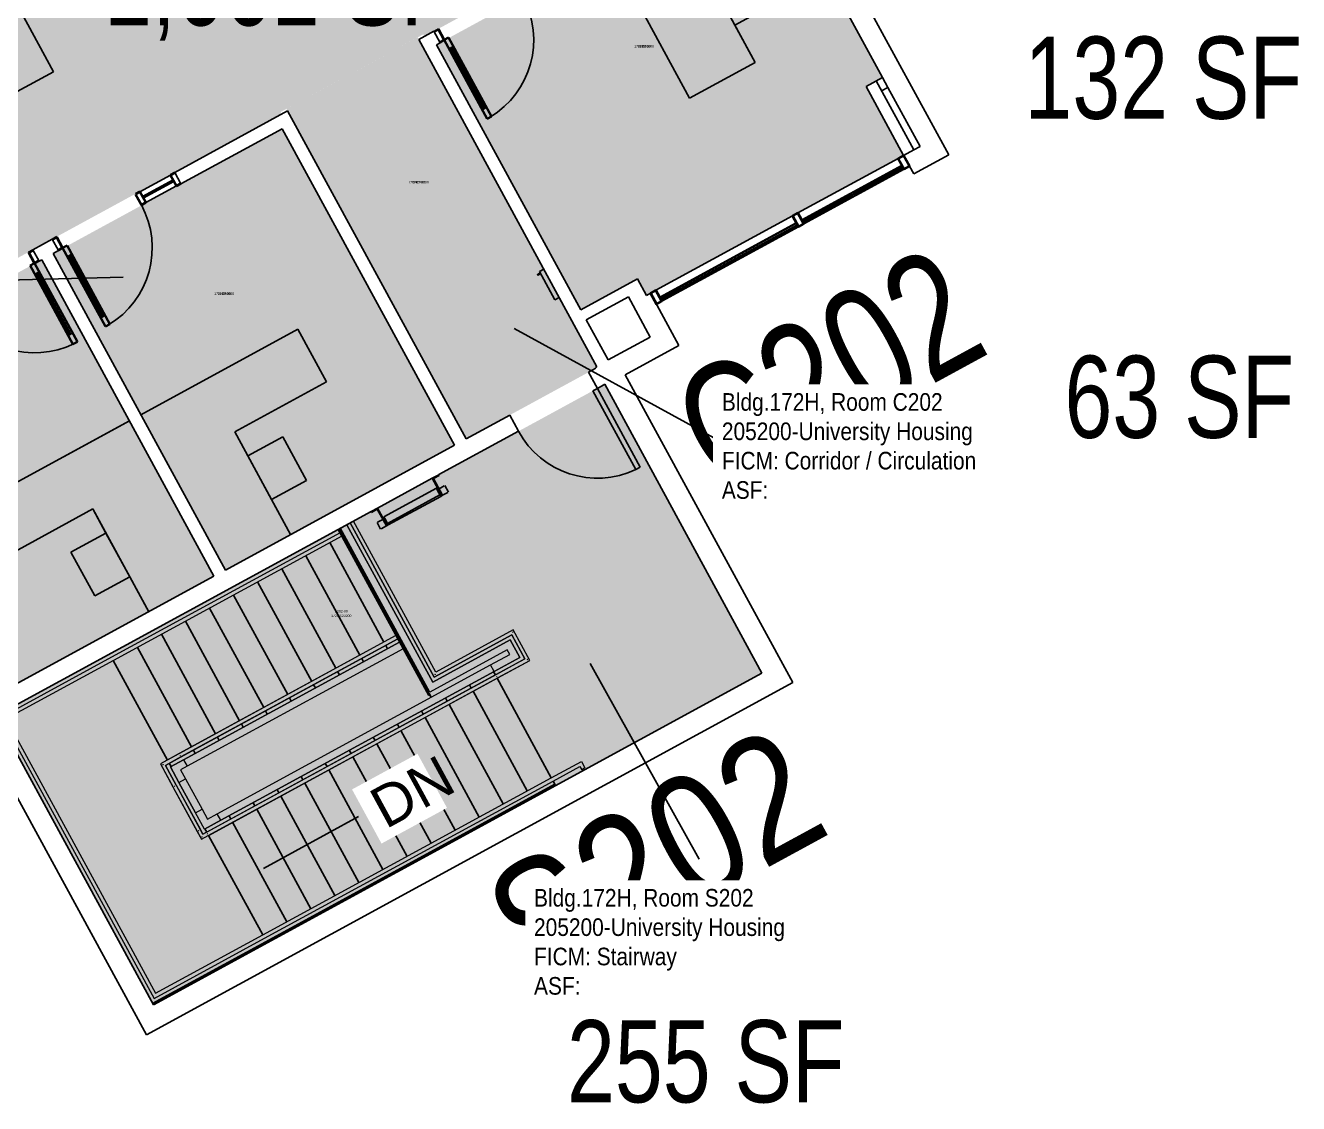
# Model space of a CAD drawing. Header units: inches. Extents: x 69230737 to 69232197, y 27661778 to 27663538.
# Drawn here: x 69231645 to 69232157, y 27661778 to 27662211 of the extents above; entities that cross this region are included whole.
import ezdxf
from ezdxf import colors
from ezdxf.entities.mleader import LeaderData, LeaderLine
from ezdxf.enums import TextEntityAlignment as Align
from ezdxf.math import Vec2, Vec3

# ---------------------------------------------------------------- set-up
doc = ezdxf.new("R2010")
doc.units = ezdxf.units.IN
doc.header["$LTSCALE"] = 100
doc.header["$MEASUREMENT"] = 0
for name, color, linetype in [('A-DOOR', 2, 'CONTINUOUS'), ('A-FLOR', 3, 'CONTINUOUS'), ('A-GLAZ', 1, 'CONTINUOUS'), ('A-IDEN-RNUM', 7, 'CONTINUOUS'), ('A-IDEN-SNUM', 4, 'CONTINUOUS'), ('A-IDEN-TEXT', 4, 'CONTINUOUS'), ('A-IDEN-VNUM', 4, 'CONTINUOUS'), ('A-WALL', 5, 'CONTINUOUS'), ('AREA-TEXT', 3, 'CONTINUOUS'), ('I-FURN', 2, 'CONTINUOUS'), ('M-EQPM', 2, 'CONTINUOUS'), ('Rooms-Category-Color', 7, 'CONTINUOUS'), ('Rooms-College-Color', 7, 'CONTINUOUS'), ('Rooms-Department-Color', 7, 'CONTINUOUS'), ('Rooms-Division-Color', 7, 'CONTINUOUS'), ('Rooms-Information', 7, 'CONTINUOUS')]:
    doc.layers.add(name, color=color, linetype=linetype)
doc.styles.add('Arial', font='arial.ttf')
doc.styles.add('CP_AREA', font='arial.ttf', dxfattribs={"height": 15})
doc.styles.add('CP_ROOMSNUMBER', font='arial.ttf', dxfattribs={"height": 1})
doc.styles.add('CP_ROOMVNUMBER', font='arial.ttf', dxfattribs={"width": 0.85, "height": 0.075})
doc.styles.get("Standard").update_dxf_attribs({"font": 'arial.ttf'})

# ---------------------------------------------------------------- blocks, each defined once
blk = doc.blocks.new('VDT - Door _ Sidelight - DOOR - VDT - Door _ Sidelight - DOOR-V1-Dependent - LEVEL 2B')
at = {"layer": 'A-DOOR', "lineweight": 35}
for p, q in [((4, 38.4375), (2, 38.4375)), ((2, 38.4375), (2, 2.4375)), ((4, 2.4375), (4, 38.4375)), ((-34, 0.25), (-48, 0.25)), ((-48, 0.25), (-48, -0.25)), ((-34, -0.25), (-34, 0.25)), ((2, 2.4375), (4, 2.4375)), ((-48, -0.25), (-34, -0.25))]:
    blk.add_line(p, q, dxfattribs=at)
at = {"layer": 'A-DOOR'}
for p, q in [((2, 34.4375), (4, 34.4375)), ((2.75, 34.4375), (2.75, 6.4375)), ((3.25, 34.4375), (3.25, 6.4375)), ((2, 6.4375), (4, 6.4375)), ((-48, 2.4375), (-34, 2.4375)), ((-34, -2.4375), (-48, -2.4375))]:
    blk.add_line(p, q, dxfattribs=at)
at = {"layer": 'A-DOOR', "lineweight": 40}
for p, q in [((-48, 2.4375), (-50, 2.4375)), ((-48, -2.4375), (-48, 2.4375)), ((-32, 2.4375), (-34, 2.4375)), ((-34, 2.4375), (-34, -2.4375)), ((-32, -2.4375), (-32, 2.4375)), ((6, 2.4375), (4, 2.4375)), ((4, 2.4375), (4, -2.4375)), ((-50, -2.4375), (-48, -2.4375)), ((-34, -2.4375), (-32, -2.4375)), ((4, -2.4375), (6, -2.4375))]:
    blk.add_line(p, q, dxfattribs=at)
at = {"layer": 'A-DOOR', "lineweight": 25}
blk.add_arc((4, 2.4375), 36, 92.188913, 180, dxfattribs=at)
blk = doc.blocks.new('VDT - Door _ Sidelight - DOOR - VDT - Door _ Sidelight - DOOR-2551900-Dependent - LEVEL 2B')
at = {"layer": 'A-DOOR', "lineweight": 40}
for p, q in [((-50, 2.4375), (-48, 2.4375)), ((-48, 2.4375), (-48, -2.4375)), ((-34, -2.4375), (-34, 2.4375)), ((-34, 2.4375), (-32, 2.4375)), ((-32, 2.4375), (-32, -2.4375)), ((4, -2.4375), (4, 2.4375)), ((4, 2.4375), (6, 2.4375)), ((-48, -2.4375), (-50, -2.4375)), ((-32, -2.4375), (-34, -2.4375)), ((6, -2.4375), (4, -2.4375))]:
    blk.add_line(p, q, dxfattribs=at)
at = {"layer": 'A-DOOR'}
for p, q in [((-34, 2.4375), (-48, 2.4375)), ((-48, -2.4375), (-34, -2.4375)), ((2, -6.4375), (4, -6.4375)), ((2.75, -34.4375), (2.75, -6.4375)), ((3.25, -34.4375), (3.25, -6.4375)), ((2, -34.4375), (4, -34.4375))]:
    blk.add_line(p, q, dxfattribs=at)
at = {"layer": 'A-DOOR', "lineweight": 35}
for p, q in [((-48, 0.25), (-34, 0.25)), ((-48, -0.25), (-48, 0.25)), ((-34, 0.25), (-34, -0.25)), ((-34, -0.25), (-48, -0.25)), ((2, -2.4375), (4, -2.4375)), ((2, -38.4375), (2, -2.4375)), ((4, -2.4375), (4, -38.4375)), ((4, -38.4375), (2, -38.4375))]:
    blk.add_line(p, q, dxfattribs=at)
at = {"layer": 'A-DOOR', "lineweight": 25}
blk.add_arc((4, -2.4375), 36, 180, 267.811087, dxfattribs=at)
blk = doc.blocks.new('Single-Flush_VDTA - 3_-0_ x 7_-0_  - 20 MIN_-3984693-Dependent - LEVEL 2B')
at = {"layer": 'A-DOOR'}
for p, q in [((16, -3.69), (16, -39.7)), ((18, -3.69), (16, -3.69)), ((18, -3.69), (18, -39.7)), ((18, -39.7), (16, -39.7))]:
    blk.add_line(p, q, dxfattribs=at)
at = {"layer": 'A-DOOR', "lineweight": 25}
blk.add_arc((18, -3.69), 36.07, 180, 266.8211, dxfattribs=at)
blk = doc.blocks.new('System Panel - Glazed-2698749-Dependent - LEVEL 2B')
at = {"layer": 'A-GLAZ', "lineweight": 35}
for p, q in [((22.9375, 1.75), (-22.9375, 1.75)), ((-22.9375, 1.75), (-22.9375, 0.75)), ((-22.9375, 0.75), (22.9375, 0.75)), ((22.9375, 0.75), (22.9375, 1.75))]:
    blk.add_line(p, q, dxfattribs=at)
blk = doc.blocks.new('Rectangular Mullion - Rectangular Mullion 1-2558995-Dependent - LEVEL 2B')
at = {"layer": 'A-GLAZ'}
for p, q in [((1502.24, 1936.68), (1502.24, 1982.56)), ((1507.24, 1936.68), (1507.24, 1982.56))]:
    blk.add_line(p, q, dxfattribs=at)
blk = doc.blocks.new('Rectangular Mullion - Rectangular Mullion 1-2698750-Dependent - LEVEL 2B')
at = {"layer": 'A-GLAZ', "lineweight": 40}
for p, q in [((-2.5, 2.5), (0, 2.5)), ((-2.5, -2.5), (-2.5, 2.5)), ((0, 2.5), (0, -2.5)), ((0, -2.5), (-2.5, -2.5))]:
    blk.add_line(p, q, dxfattribs=at)
blk = doc.blocks.new('System Panel - Glazed-2974482-Dependent - LEVEL 2B')
at = {"layer": 'A-GLAZ', "lineweight": 35}
for p, q in [((31.21, 1.75), (-31.21, 1.75)), ((-31.21, 1.75), (-31.21, 0.75)), ((-31.21, 0.75), (31.21, 0.75)), ((31.21, 0.75), (31.21, 1.75))]:
    blk.add_line(p, q, dxfattribs=at)
blk = doc.blocks.new('Rectangular Mullion - Rectangular Mullion 1-2974480-Dependent - LEVEL 2B')
at = {"layer": 'A-GLAZ'}
for p, q in [((1502.24, 1871.76), (1502.24, 1934.18)), ((1507.24, 1871.76), (1507.24, 1934.18))]:
    blk.add_line(p, q, dxfattribs=at)
blk = doc.blocks.new('Rectangular Mullion - Rectangular Mullion 1-2698747-Dependent - LEVEL 2B')
at = {"layer": 'A-GLAZ', "lineweight": 40}
for p, q in [((-1.25, 2.5), (1.25, 2.5)), ((-1.25, -2.5), (-1.25, 2.5)), ((1.25, 2.5), (1.25, -2.5)), ((1.25, -2.5), (-1.25, -2.5))]:
    blk.add_line(p, q, dxfattribs=at)
blk = doc.blocks.new('Rectangular Mullion - Rectangular Mullion 1-2698754-Dependent - LEVEL 2B')
at = {"layer": 'A-GLAZ', "lineweight": 40}
for p, q in [((0, 2.5), (-2.5, 2.5)), ((-2.5, 2.5), (-2.5, -2.5)), ((0, -2.5), (0, 2.5)), ((-2.5, -2.5), (0, -2.5))]:
    blk.add_line(p, q, dxfattribs=at)
blk = doc.blocks.new('Furniture-Workstation L - Free Standing-1445963-Dependent - LEVEL 2B')
at = {"layer": 'I-FURN'}
for p, q in [((18, 1), (18, 43)), ((42, 43), (18, 43)), ((18, 43), (18, 1)), ((42, -28.8125), (42, 43)), ((42, -28.8125), (42, 43)), ((7, 17), (-13, 17)), ((-13, 17), (-13, 1)), ((7, 17), (-13, 17)), ((-13, 17), (-13, 1)), ((7, 17), (-13, 17)), ((-13, 17), (-13, 1)), ((7, 1), (7, 17)), ((7, 1), (7, 17)), ((7, 1), (7, 17)), ((18, 1), (-29, 1)), ((-13, 1), (-29, 1)), ((-13, 1), (7, 1)), ((-13, 1), (7, 1)), ((18, 1), (7, 1)), ((42, -28.8125), (42, 1))]:
    blk.add_line(p, q, dxfattribs=at)
blk = doc.blocks.new('Furniture-Workstation L - Free Standing-1445751-Dependent - LEVEL 2B')
at = {"layer": 'I-FURN'}
for p, q in [((-30, -1), (-30, 29)), ((-30, 29), (37.48, 29)), ((-30, -1), (-30, 29)), ((-30, 29), (37.48, 29)), ((37.48, 29), (-30, 29)), ((-30, 29), (-30, -1)), ((18, -1), (-30, -1)), ((-30, -1), (-13, -1)), ((-13, -17), (-13, -1)), ((-13, -1), (7, -1)), ((-13, -17), (-13, -1)), ((-13, -1), (7, -1)), ((-13, -1), (-13, -17)), ((7, -1), (7, -17)), ((7, -1), (7, -17)), ((7, -17), (7, -1)), ((7, -1), (18, -1)), ((18, -1), (18, -43)), ((18, -1), (18, -43)), ((7, -17), (-13, -17)), ((7, -17), (-13, -17)), ((-13, -17), (7, -17))]:
    blk.add_line(p, q, dxfattribs=at)
blk = doc.blocks.new('Furniture-Workstation L - Free Standing-V3-Dependent - LEVEL 2B')
at = {"layer": 'I-FURN'}
for p, q in [((42, 28.8125), (42, -43)), ((42, 28.8125), (42, -1)), ((42, -43), (42, 28.8125)), ((18, -1), (-29, -1)), ((-29, -1), (-13, -1)), ((-13, -17), (-13, -1)), ((-13, -1), (7, -1)), ((-13, -17), (-13, -1)), ((-13, -1), (7, -1)), ((-13, -1), (-13, -17)), ((7, -1), (7, -17)), ((7, -1), (7, -17)), ((7, -17), (7, -1)), ((7, -1), (18, -1)), ((18, -1), (18, -43)), ((18, -1), (18, -43)), ((7, -17), (-13, -17)), ((7, -17), (-13, -17)), ((-13, -17), (7, -17)), ((18, -43), (42, -43))]:
    blk.add_line(p, q, dxfattribs=at)
blk = doc.blocks.new('Railing - Railing-3292083-Dependent - LEVEL 2B')
at = {"layer": 'A-FLOR', "lineweight": 5}
for p, q in [((1654.03, 1755), (1657.03, 1755)), ((1654.03, 1741.25), (1654.03, 1755)), ((1657.03, 1755), (1657.03, 1753.5)), ((1655.53, 1753.5), (1657.03, 1753.5)), ((1655.53, 1741.25), (1655.53, 1753.5)), ((1654.03, 1609.25), (1654.03, 1741.25)), ((1655.53, 1609.25), (1655.53, 1741.25)), ((1527.05, 1713.76), (1527.05, 1609.25)), ((1528.55, 1713.76), (1528.55, 1609.25)), ((1527.05, 1609.25), (1527.05, 1558.75)), ((1528.55, 1609.25), (1528.55, 1560.25)), ((1654.03, 1560.25), (1654.03, 1609.25)), ((1655.53, 1558.75), (1655.53, 1609.25)), ((1528.55, 1560.25), (1654.03, 1560.25)), ((1527.05, 1558.75), (1655.53, 1558.75))]:
    blk.add_line(p, q, dxfattribs=at)
blk = doc.blocks.new('roof ladder3 - 1H - 14_ 3_-3984694-Dependent - LEVEL 2B')
at = {"layer": 'I-FURN'}
for p, q in [((-15.5, 11.6875), (-15.5, 8.6875)), ((-15.25, 11.6875), (-12.875, 11.6875)), ((-12.5, 11.6875), (-12.875, 11.6875)), ((-12.875, 11.6875), (-12.875, 4.0625)), ((-12.5, 3.6875), (-12.5, 11.6875)), ((-12, 11.6875), (-12.5, 11.6875)), ((-12.5, 11.6875), (-12.5, 8.6875)), ((-12, 8.6875), (-12, 11.6875)), ((-12, 11.6875), (12, 11.6875)), ((-12, 11), (12, 11)), ((12.5, 11.6875), (12, 11.6875)), ((12, 11.6875), (12, 8.6875)), ((12.875, 11.6875), (12.5, 11.6875)), ((12.5, 11.6875), (12.5, 3.6875)), ((12.5, 8.6875), (12.5, 11.6875)), ((12.875, 4.0625), (12.875, 11.6875)), ((12.875, 11.6875), (15.25, 11.6875)), ((15.5, 8.6875), (15.5, 11.6875)), ((-12.875, 8.6875), (-15.25, 8.6875)), ((-12.5, 8.6875), (-12, 8.6875)), ((-12, 8), (-12, 8.6875)), ((12, 8), (-12, 8)), ((12, 8.6875), (12, 8)), ((12, 8.6875), (12.5, 8.6875)), ((15.25, 8.6875), (12.875, 8.6875)), ((-12.875, 4.0625), (-15.5, 4.0625)), ((-15.5, 4.0625), (-15.5, 3.6875)), ((-15.5, 3.6875), (-12.5, 3.6875)), ((12.5, 3.6875), (15.5, 3.6875)), ((15.5, 4.0625), (12.875, 4.0625)), ((15.5, 3.6875), (15.5, 4.0625))]:
    blk.add_line(p, q, dxfattribs=at)
blk = doc.blocks.new('Top Rail Type - Top Rail_Internal_-4545444-Dependent - LEVEL 2B')
at = {"layer": 'A-FLOR', "lineweight": 5}
for p, q in [((1597.53, 1717.76), (1597.53, 1753.25)), ((1597.53, 1753.25), (1605.53, 1753.25)), ((1600.53, 1750.25), (1600.53, 1714.76)), ((1602.53, 1750.25), (1600.53, 1750.25)), ((1602.53, 1741.5), (1602.53, 1750.25)), ((1605.53, 1753.25), (1605.53, 1741.5)), ((1602.53, 1616.5), (1602.53, 1741.5)), ((1605.53, 1741.5), (1602.53, 1741.5)), ((1605.53, 1741.5), (1605.53, 1616.5)), ((1525.55, 1717.76), (1597.53, 1717.76)), ((1600.53, 1714.76), (1525.55, 1714.76)), ((1577.05, 1614.97), (1577.05, 1713.76)), ((1580.05, 1713.76), (1580.05, 1614.97)), ((1602.53, 1612), (1602.53, 1616.5)), ((1605.53, 1616.5), (1602.53, 1616.5)), ((1605.53, 1616.5), (1605.53, 1609)), ((1577.05, 1614.97), (1580.05, 1614.97)), ((1577.05, 1609), (1577.05, 1614.97)), ((1580.05, 1614.97), (1580.05, 1612)), ((1580.05, 1612), (1584.14, 1612)), ((1584.14, 1609), (1584.14, 1612)), ((1584.14, 1612), (1598.03, 1612)), ((1598.03, 1609), (1598.03, 1612)), ((1598.03, 1612), (1602.53, 1612)), ((1584.14, 1609), (1577.05, 1609)), ((1598.03, 1609), (1584.14, 1609)), ((1605.53, 1609), (1598.03, 1609))]:
    blk.add_line(p, q, dxfattribs=at)
blk = doc.blocks.new('Top Rail Type - Top Rail_Internal_-V7-Dependent - LEVEL 2B')
at = {"layer": 'A-FLOR', "lineweight": 5}
for p, q in [((1597.53, 1753.25), (1597.53, 1717.76)), ((1605.53, 1753.25), (1597.53, 1753.25)), ((1600.53, 1750.25), (1600.53, 1714.76)), ((1602.53, 1750.25), (1600.53, 1750.25)), ((1602.53, 1741.5), (1602.53, 1750.25)), ((1605.53, 1741.5), (1605.53, 1753.25)), ((1602.53, 1616.5), (1602.53, 1741.5)), ((1605.53, 1616.5), (1605.53, 1741.5)), ((1597.53, 1717.76), (1525.55, 1717.76)), ((1600.53, 1714.76), (1525.55, 1714.76)), ((1577.05, 1713.76), (1577.05, 1614.97)), ((1580.05, 1713.76), (1580.05, 1614.97)), ((1602.53, 1612), (1602.53, 1616.5)), ((1605.53, 1609), (1605.53, 1616.5)), ((1577.05, 1614.97), (1577.05, 1609)), ((1580.05, 1614.97), (1580.05, 1612)), ((1580.05, 1612), (1584.14, 1612)), ((1584.14, 1612), (1598.03, 1612)), ((1577.05, 1609), (1584.14, 1609)), ((1584.14, 1609), (1598.03, 1609))]:
    blk.add_line(p, q, dxfattribs=at)
blk = doc.blocks.new('Handrail Type - Handrail_Internal_-4545466-Dependent - LEVEL 2B')
at = {"layer": 'A-FLOR', "lineweight": 5}
for p, q in [((1608.53, 1756.25), (1594.53, 1756.25)), ((1594.53, 1756.25), (1594.53, 1720.76)), ((1596.03, 1754.75), (1607.03, 1754.75)), ((1596.03, 1719.26), (1596.03, 1754.75)), ((1607.03, 1754.75), (1607.03, 1741.71)), ((1608.53, 1741.71), (1608.53, 1756.25)), ((1607.03, 1741.71), (1607.03, 1609.31)), ((1608.53, 1609.31), (1608.53, 1741.71)), ((1594.53, 1720.76), (1525.55, 1720.76)), ((1525.55, 1719.26), (1596.03, 1719.26)), ((1574.05, 1713.76), (1574.05, 1614.39)), ((1575.55, 1614.39), (1575.55, 1713.76)), ((1574.05, 1614.39), (1574.05, 1606)), ((1575.55, 1607.5), (1575.55, 1614.39)), ((1574.05, 1606), (1584.63, 1606)), ((1584.63, 1607.5), (1575.55, 1607.5)), ((1605.02, 1607.5), (1584.78, 1607.5)), ((1584.78, 1606), (1605.02, 1606)), ((1607.03, 1607.5), (1605.02, 1607.5)), ((1605.02, 1606), (1608.53, 1606)), ((1607.03, 1609.12), (1607.03, 1607.5)), ((1608.53, 1606), (1608.53, 1609.12))]:
    blk.add_line(p, q, dxfattribs=at)
for points in [[(1595.19, 1755.59), (1595.21, 1755.58), (1595.24, 1755.55), (1595.28, 1755.5), (1595.33, 1755.45), (1595.36, 1755.42), (1595.38, 1755.41)], [(1607.88, 1755.59), (1607.86, 1755.58), (1607.83, 1755.55), (1607.78, 1755.5), (1607.74, 1755.45), (1607.71, 1755.42), (1607.69, 1755.41)], [(1595.19, 1720.1), (1595.21, 1720.09), (1595.24, 1720.06), (1595.28, 1720.01), (1595.33, 1719.96), (1595.36, 1719.93), (1595.38, 1719.92)], [(1574.71, 1606.66), (1574.72, 1606.67), (1574.75, 1606.7), (1574.8, 1606.75), (1574.85, 1606.8), (1574.88, 1606.83), (1574.89, 1606.84)], [(1607.88, 1606.66), (1607.86, 1606.67), (1607.83, 1606.7), (1607.78, 1606.75), (1607.74, 1606.8), (1607.71, 1606.83), (1607.69, 1606.84)]]:
    blk.add_open_spline(points, degree=3, knots=[0.46086968, 0.46086968, 0.46086968, 0.46086968, 0.47916667, 0.5, 0.52083333, 0.53913032, 0.53913032, 0.53913032, 0.53913032], dxfattribs=at)
for points in [[(1607.86, 1741.5), (1607.84, 1741.5), (1607.78, 1741.5), (1607.73, 1741.5), (1607.7, 1741.5)], [(1574.72, 1614.6), (1574.75, 1614.6), (1574.8, 1614.6), (1574.85, 1614.6), (1574.88, 1614.6)], [(1584.61, 1606.67), (1584.61, 1606.69), (1584.61, 1606.75), (1584.61, 1606.81), (1584.61, 1606.83)], [(1604.85, 1606.67), (1604.85, 1606.69), (1604.85, 1606.75), (1604.85, 1606.81), (1604.85, 1606.83)], [(1607.86, 1609.1), (1607.84, 1609.1), (1607.78, 1609.1), (1607.73, 1609.1), (1607.7, 1609.1)]]:
    blk.add_open_spline(points, degree=3, dxfattribs=at)
blk = doc.blocks.new('Handrail Type - Handrail_Internal_-V8-Dependent - LEVEL 2B')
at = {"layer": 'A-FLOR', "lineweight": 5}
for p, q in [((1594.53, 1756.25), (1594.53, 1720.76)), ((1608.53, 1756.25), (1594.53, 1756.25)), ((1596.03, 1754.75), (1596.03, 1719.26)), ((1607.03, 1754.75), (1596.03, 1754.75)), ((1607.03, 1741.5), (1607.03, 1754.75)), ((1608.53, 1741.5), (1608.53, 1756.25)), ((1607.03, 1609.1), (1607.03, 1741.5)), ((1608.53, 1609.1), (1608.53, 1741.5)), ((1594.53, 1720.76), (1525.55, 1720.76)), ((1596.03, 1719.26), (1525.55, 1719.26)), ((1574.05, 1713.76), (1574.05, 1614.6)), ((1575.55, 1713.76), (1575.55, 1614.6)), ((1574.05, 1614.6), (1574.05, 1606)), ((1575.55, 1614.6), (1575.55, 1607.5)), ((1574.05, 1606), (1584.61, 1606)), ((1575.55, 1607.5), (1584.61, 1607.5)), ((1584.61, 1607.5), (1604.85, 1607.5)), ((1584.61, 1606), (1604.85, 1606)), ((1604.85, 1607.5), (1607.03, 1607.5)), ((1604.85, 1606), (1608.53, 1606)), ((1607.03, 1607.5), (1607.03, 1609.1)), ((1608.53, 1606), (1608.53, 1609.1))]:
    blk.add_line(p, q, dxfattribs=at)
blk = doc.blocks.new('FEC 2409R3_5 lb Fire Extinguishers 2_5 Trim - 1 1_2_-4074988-Dependent - LEVEL 2B')
at = {"layer": 'M-EQPM'}
for p, q in [((1473.19, 1836.26), (1473.19, 1834.26)), ((1486.19, 1834.26), (1486.19, 1836.26)), ((1473.19, 1834.26), (1475.19, 1834.26)), ((1486.19, 1834.26), (1473.19, 1834.26)), ((1473.86, 1834.26), (1473.86, 1833.76)), ((1473.86, 1834.26), (1473.86, 1833.76)), ((1474.23, 1833.76), (1474.23, 1834.26)), ((1474.23, 1833.76), (1474.23, 1834.26))]:
    blk.add_line(p, q, dxfattribs=at)
at = {"layer": 'M-EQPM', "flags": 128}
for points in [[(1473.86, 1833.76), (1473.86, 1833.74), (1473.86, 1833.72), (1473.86, 1833.69), (1473.86, 1833.67), (1473.86, 1833.65), (1473.86, 1833.63), (1473.86, 1833.61), (1473.86, 1833.58), (1473.86, 1833.56), (1473.86, 1833.54), (1473.86, 1833.52), (1473.86, 1833.5), (1473.86, 1833.48), (1473.86, 1833.46), (1473.86, 1833.44), (1473.86, 1833.42), (1473.86, 1833.41), (1473.86, 1833.39), (1473.86, 1833.37), (1473.86, 1833.36), (1473.86, 1833.34), (1473.86, 1833.33), (1473.86, 1833.31), (1473.86, 1833.3), (1473.86, 1833.29), (1473.86, 1833.28), (1473.86, 1833.26), (1473.86, 1833.25), (1473.86, 1833.24), (1473.86, 1833.24), (1473.86, 1833.23), (1473.86, 1833.22), (1473.86, 1833.22), (1473.86, 1833.21), (1473.86, 1833.21), (1473.86, 1833.2), (1473.86, 1833.2), (1473.86, 1833.2), (1473.86, 1833.2)], [(1473.86, 1833.28), (1473.86, 1833.3), (1473.86, 1833.31), (1473.86, 1833.32), (1473.86, 1833.34)], [(1474.2, 1833.09), (1474.2, 1833.09), (1474.19, 1833.08), (1474.19, 1833.07), (1474.18, 1833.07), (1474.18, 1833.06), (1474.17, 1833.06), (1474.16, 1833.05), (1474.16, 1833.05), (1474.15, 1833.04), (1474.15, 1833.04), (1474.14, 1833.04), (1474.13, 1833.03), (1474.13, 1833.03), (1474.12, 1833.03), (1474.11, 1833.02), (1474.11, 1833.02), (1474.1, 1833.02), (1474.09, 1833.02), (1474.08, 1833.01), (1474.08, 1833.01), (1474.07, 1833.01), (1474.06, 1833.01), (1474.05, 1833.01), (1474.05, 1833.01), (1474.04, 1833.01), (1474.03, 1833.01), (1474.02, 1833.01), (1474.02, 1833.01), (1474.01, 1833.01), (1474, 1833.02), (1473.99, 1833.02), (1473.99, 1833.02), (1473.98, 1833.02), (1473.97, 1833.02), (1473.97, 1833.03), (1473.96, 1833.03), (1473.95, 1833.03), (1473.95, 1833.04), (1473.94, 1833.04), (1473.93, 1833.05), (1473.93, 1833.05), (1473.92, 1833.06), (1473.92, 1833.06), (1473.91, 1833.07), (1473.91, 1833.07), (1473.9, 1833.08), (1473.9, 1833.08), (1473.89, 1833.09), (1473.89, 1833.09), (1473.88, 1833.1), (1473.88, 1833.11), (1473.88, 1833.11), (1473.87, 1833.12), (1473.87, 1833.13), (1473.87, 1833.13), (1473.87, 1833.14), (1473.86, 1833.15), (1473.86, 1833.16), (1473.86, 1833.16), (1473.86, 1833.17), (1473.86, 1833.18), (1473.86, 1833.19)], [(1474.23, 1833.2), (1474.23, 1833.2), (1474.23, 1833.2), (1474.23, 1833.2), (1474.23, 1833.2), (1474.23, 1833.21), (1474.23, 1833.21), (1474.23, 1833.22), (1474.23, 1833.23), (1474.23, 1833.23), (1474.23, 1833.24), (1474.23, 1833.25), (1474.23, 1833.26), (1474.23, 1833.27), (1474.23, 1833.28), (1474.23, 1833.3), (1474.23, 1833.31), (1474.23, 1833.32), (1474.23, 1833.34), (1474.23, 1833.35), (1474.23, 1833.37), (1474.23, 1833.38), (1474.23, 1833.4), (1474.23, 1833.42), (1474.23, 1833.44), (1474.23, 1833.46), (1474.23, 1833.48), (1474.23, 1833.5), (1474.23, 1833.52), (1474.23, 1833.54), (1474.23, 1833.56), (1474.23, 1833.58), (1474.23, 1833.6), (1474.23, 1833.62), (1474.23, 1833.64), (1474.23, 1833.67), (1474.23, 1833.69), (1474.23, 1833.71), (1474.23, 1833.73), (1474.23, 1833.75), (1474.23, 1833.76)], [(1474.23, 1833.34), (1474.23, 1833.33), (1474.23, 1833.31), (1474.23, 1833.3), (1474.23, 1833.29)]]:
    blk.add_lwpolyline(points, dxfattribs=at)
blk = doc.blocks.new('Furniture-Workstation L - 3D - Furniture-Workstation L - 3D-V9-Dependent - LEVEL 2B')
at = {"layer": 'I-FURN'}
for p, q in [((48.24, 16.61), (-23.76, 16.61)), ((-23.76, 16.61), (-23.76, -13.39)), ((48.24, -55.39), (48.24, 16.61)), ((-23.76, -13.39), (24.24, -13.39)), ((24.24, -13.39), (24.24, -55.39)), ((24.24, -55.39), (48.24, -55.39))]:
    blk.add_line(p, q, dxfattribs=at)

msp = doc.modelspace()

# ---------------------------------------------------------------- hatches: boundary and pattern name
at = {"layer": 'Rooms-Category-Color', "true_color": 0xfa9ba3}
for points in [[(69231312.83, 27662522.36), (69231558.11, 27662071.97), (69231651.48, 27662122.81), (69231748.13, 27662175.45), (69231747.68, 27662176.29), (69231752.97, 27662179.17), (69231799.7, 27662204.62), (69231804.99, 27662207.5), (69231805.45, 27662206.66), (69231944.14, 27662282.19), (69231991.78, 27662308.14), (69231924.3, 27662432.04), (69231872.93, 27662404.06), (69231867.31, 27662414.38), (69231764.42, 27662603.31), (69231758.8, 27662613.63), (69231810.17, 27662641.61), (69231746.5, 27662758.53), (69231698.86, 27662732.59), (69231695.12, 27662730.56), (69231695.07, 27662730.53), (69231560.17, 27662657.06), (69231554.88, 27662654.18), (69231508.14, 27662628.73), (69231502.85, 27662625.85)], [(69231810.26, 27662203.31), (69231868.23, 27662096.86), (69231890.96, 27662109.24), (69231894.57, 27662102.6), (69231997.92, 27662158.87), (69231982.82, 27662186.59), (69231989.41, 27662190.18), (69231946.02, 27662269.84), (69231942.92, 27662275.55)], [(69231817.55, 27662042.5), (69231748.34, 27662169.59), (69231656.29, 27662119.46), (69231725.5, 27661992.37)], [(69231651.68, 27662116.95), (69231560.62, 27662067.36), (69231629.83, 27661940.27), (69231720.89, 27661989.86)]]:
    msp.add_hatch(color=241, dxfattribs=at).paths.add_polyline_path(points)
at = {"layer": 'Rooms-Category-Color', "true_color": 0xadadad}
for points in [[(69231874.86, 27662073.71), (69231868.2, 27662085.95), (69231864.73, 27662092.32), (69231802.69, 27662206.24), (69231749.99, 27662177.54), (69231822.16, 27662045.01), (69231874.26, 27662073.38)], [(69231633.36, 27661933.79), (69231696.54, 27661817.77), (69231858.13, 27661905.78), (69231941.02, 27661950.92), (69231877.84, 27662066.94), (69231823.38, 27662037.28), (69231726.72, 27661984.64)]]:
    msp.add_hatch(color=253, dxfattribs=at).paths.add_polyline_path(points)
at = {"layer": 'Rooms-College-Color', "true_color": 0x80bc67}
for points in [[(69231312.83, 27662522.36), (69231558.11, 27662071.97), (69231651.48, 27662122.81), (69231748.13, 27662175.45), (69231747.68, 27662176.29), (69231752.97, 27662179.17), (69231799.7, 27662204.62), (69231804.99, 27662207.5), (69231805.45, 27662206.66), (69231944.14, 27662282.19), (69231991.78, 27662308.14), (69231924.3, 27662432.04), (69231872.93, 27662404.06), (69231867.31, 27662414.38), (69231764.42, 27662603.31), (69231758.8, 27662613.63), (69231810.17, 27662641.61), (69231746.5, 27662758.53), (69231698.86, 27662732.59), (69231695.12, 27662730.56), (69231695.07, 27662730.53), (69231560.17, 27662657.06), (69231554.88, 27662654.18), (69231508.14, 27662628.73), (69231502.85, 27662625.85)], [(69231810.26, 27662203.31), (69231868.23, 27662096.86), (69231890.96, 27662109.24), (69231894.57, 27662102.6), (69231997.92, 27662158.87), (69231982.82, 27662186.59), (69231989.41, 27662190.18), (69231946.02, 27662269.84), (69231942.92, 27662275.55)], [(69231817.55, 27662042.5), (69231748.34, 27662169.59), (69231656.29, 27662119.46), (69231725.5, 27661992.37)], [(69231651.68, 27662116.95), (69231560.62, 27662067.36), (69231629.83, 27661940.27), (69231720.89, 27661989.86)]]:
    msp.add_hatch(color=83, dxfattribs=at).paths.add_polyline_path(points)
at = {"layer": 'Rooms-College-Color', "true_color": 0xadadad}
for points in [[(69231874.86, 27662073.71), (69231868.2, 27662085.95), (69231864.73, 27662092.32), (69231802.69, 27662206.24), (69231749.99, 27662177.54), (69231822.16, 27662045.01), (69231874.26, 27662073.38)], [(69231633.36, 27661933.79), (69231696.54, 27661817.77), (69231858.13, 27661905.78), (69231941.02, 27661950.92), (69231877.84, 27662066.94), (69231823.38, 27662037.28), (69231726.72, 27661984.64)]]:
    msp.add_hatch(color=253, dxfattribs=at).paths.add_polyline_path(points)
at = {"layer": 'Rooms-Department-Color', "true_color": 0x003fff}
for points in [[(69231312.83, 27662522.36), (69231558.11, 27662071.97), (69231651.48, 27662122.81), (69231748.13, 27662175.45), (69231747.68, 27662176.29), (69231752.97, 27662179.17), (69231799.7, 27662204.62), (69231804.99, 27662207.5), (69231805.45, 27662206.66), (69231944.14, 27662282.19), (69231991.78, 27662308.14), (69231924.3, 27662432.04), (69231872.93, 27662404.06), (69231867.31, 27662414.38), (69231764.42, 27662603.31), (69231758.8, 27662613.63), (69231810.17, 27662641.61), (69231746.5, 27662758.53), (69231698.86, 27662732.59), (69231695.12, 27662730.56), (69231695.07, 27662730.53), (69231560.17, 27662657.06), (69231554.88, 27662654.18), (69231508.14, 27662628.73), (69231502.85, 27662625.85)], [(69231810.26, 27662203.31), (69231868.23, 27662096.86), (69231890.96, 27662109.24), (69231894.57, 27662102.6), (69231997.92, 27662158.87), (69231982.82, 27662186.59), (69231989.41, 27662190.18), (69231946.02, 27662269.84), (69231942.92, 27662275.55)], [(69231817.55, 27662042.5), (69231748.34, 27662169.59), (69231656.29, 27662119.46), (69231725.5, 27661992.37)], [(69231651.68, 27662116.95), (69231560.62, 27662067.36), (69231629.83, 27661940.27), (69231720.89, 27661989.86)]]:
    msp.add_hatch(color=160, dxfattribs=at).paths.add_polyline_path(points)
at = {"layer": 'Rooms-Department-Color', "true_color": 0xacacac}
for points in [[(69231874.86, 27662073.71), (69231868.2, 27662085.95), (69231864.73, 27662092.32), (69231802.69, 27662206.24), (69231749.99, 27662177.54), (69231822.16, 27662045.01), (69231874.26, 27662073.38)], [(69231633.36, 27661933.79), (69231696.54, 27661817.77), (69231858.13, 27661905.78), (69231941.02, 27661950.92), (69231877.84, 27662066.94), (69231823.38, 27662037.28), (69231726.72, 27661984.64)]]:
    msp.add_hatch(color=253, dxfattribs=at).paths.add_polyline_path(points)
at = {"layer": 'Rooms-Division-Color', "true_color": 0x003fff}
for points in [[(69231312.83, 27662522.36), (69231558.11, 27662071.97), (69231651.48, 27662122.81), (69231748.13, 27662175.45), (69231747.68, 27662176.29), (69231752.97, 27662179.17), (69231799.7, 27662204.62), (69231804.99, 27662207.5), (69231805.45, 27662206.66), (69231944.14, 27662282.19), (69231991.78, 27662308.14), (69231924.3, 27662432.04), (69231872.93, 27662404.06), (69231867.31, 27662414.38), (69231764.42, 27662603.31), (69231758.8, 27662613.63), (69231810.17, 27662641.61), (69231746.5, 27662758.53), (69231698.86, 27662732.59), (69231695.12, 27662730.56), (69231695.07, 27662730.53), (69231560.17, 27662657.06), (69231554.88, 27662654.18), (69231508.14, 27662628.73), (69231502.85, 27662625.85)], [(69231810.26, 27662203.31), (69231868.23, 27662096.86), (69231890.96, 27662109.24), (69231894.57, 27662102.6), (69231997.92, 27662158.87), (69231982.82, 27662186.59), (69231989.41, 27662190.18), (69231946.02, 27662269.84), (69231942.92, 27662275.55)], [(69231817.55, 27662042.5), (69231748.34, 27662169.59), (69231656.29, 27662119.46), (69231725.5, 27661992.37)], [(69231651.68, 27662116.95), (69231560.62, 27662067.36), (69231629.83, 27661940.27), (69231720.89, 27661989.86)]]:
    msp.add_hatch(color=160, dxfattribs=at).paths.add_polyline_path(points)
at = {"layer": 'Rooms-Division-Color', "true_color": 0xadadad}
for points in [[(69231874.86, 27662073.71), (69231868.2, 27662085.95), (69231864.73, 27662092.32), (69231802.69, 27662206.24), (69231749.99, 27662177.54), (69231822.16, 27662045.01), (69231874.26, 27662073.38)], [(69231633.36, 27661933.79), (69231696.54, 27661817.77), (69231858.13, 27661905.78), (69231941.02, 27661950.92), (69231877.84, 27662066.94), (69231823.38, 27662037.28), (69231726.72, 27661984.64)]]:
    msp.add_hatch(color=253, dxfattribs=at).paths.add_polyline_path(points)

# ---------------------------------------------------------------- linework, layer by layer
at = {"layer": 'A-FLOR', "lineweight": -3}
for p, q in [((69231770.81, 27662008.65), (69231807.15, 27661941.92)), ((69231771.25, 27662008.89), (69231808.07, 27661941.28)), ((69231789.16, 27661963.42), (69231767.4, 27662003.38)), ((69231789.16, 27661963.42), (69231767.4, 27662003.38)), ((69231779.5, 27661958.16), (69231757.74, 27661998.12)), ((69231779.5, 27661958.16), (69231757.74, 27661998.12)), ((69231769.84, 27661952.9), (69231748.08, 27661992.86)), ((69231769.84, 27661952.9), (69231748.08, 27661992.86)), ((69231760.18, 27661947.64), (69231738.42, 27661987.6)), ((69231760.18, 27661947.64), (69231738.42, 27661987.6)), ((69231750.52, 27661942.38), (69231728.76, 27661982.33)), ((69231750.52, 27661942.38), (69231728.76, 27661982.33)), ((69231740.86, 27661937.11), (69231719.1, 27661977.07)), ((69231740.86, 27661937.11), (69231719.1, 27661977.07)), ((69231731.2, 27661931.85), (69231709.44, 27661971.81)), ((69231731.2, 27661931.85), (69231709.44, 27661971.81)), ((69231721.54, 27661926.59), (69231699.78, 27661966.55)), ((69231721.54, 27661926.59), (69231699.78, 27661966.55)), ((69231711.88, 27661921.33), (69231690.12, 27661961.29)), ((69231711.88, 27661921.33), (69231690.12, 27661961.29)), ((69231790.6, 27661960.78), (69231789.88, 27661962.1)), ((69231790.6, 27661960.78), (69231789.88, 27661962.1)), ((69231702.22, 27661916.07), (69231680.46, 27661956.03)), ((69231702.22, 27661916.07), (69231680.46, 27661956.03)), ((69231780.94, 27661955.52), (69231780.22, 27661956.84)), ((69231780.94, 27661955.52), (69231780.22, 27661956.84)), ((69231771.28, 27661950.26), (69231770.56, 27661951.58)), ((69231771.28, 27661950.26), (69231770.56, 27661951.58)), ((69231833.2, 27661951.55), (69231833.92, 27661950.23)), ((69231834.64, 27661948.92), (69231856.4, 27661908.96)), ((69231761.62, 27661945), (69231760.9, 27661946.32)), ((69231761.62, 27661945), (69231760.9, 27661946.32)), ((69231807.15, 27661941.92), (69231807.59, 27661942.16)), ((69231823.54, 27661946.29), (69231824.26, 27661944.97)), ((69231823.54, 27661946.29), (69231824.26, 27661944.97)), ((69231824.98, 27661943.66), (69231846.74, 27661903.7)), ((69231824.98, 27661943.66), (69231846.74, 27661903.7)), ((69231751.96, 27661939.74), (69231751.24, 27661941.06)), ((69231751.96, 27661939.74), (69231751.24, 27661941.06)), ((69231813.88, 27661941.03), (69231814.6, 27661939.71)), ((69231813.88, 27661941.03), (69231814.6, 27661939.71)), ((69231815.32, 27661938.4), (69231837.08, 27661898.44)), ((69231815.32, 27661938.4), (69231837.08, 27661898.44)), ((69231742.3, 27661934.48), (69231741.58, 27661935.8)), ((69231742.3, 27661934.48), (69231741.58, 27661935.8)), ((69231804.22, 27661935.77), (69231804.94, 27661934.45)), ((69231804.22, 27661935.77), (69231804.94, 27661934.45)), ((69231805.66, 27661933.13), (69231827.42, 27661893.18)), ((69231805.66, 27661933.13), (69231827.42, 27661893.18)), ((69231732.64, 27661929.22), (69231731.92, 27661930.54)), ((69231732.64, 27661929.22), (69231731.92, 27661930.54)), ((69231794.56, 27661930.51), (69231795.28, 27661929.19)), ((69231794.56, 27661930.51), (69231795.28, 27661929.19)), ((69231796, 27661927.87), (69231817.76, 27661887.91)), ((69231796, 27661927.87), (69231817.76, 27661887.91)), ((69231722.98, 27661923.96), (69231722.26, 27661925.28)), ((69231722.98, 27661923.96), (69231722.26, 27661925.28)), ((69231784.9, 27661925.25), (69231785.62, 27661923.93)), ((69231784.9, 27661925.25), (69231785.62, 27661923.93)), ((69231786.34, 27661922.61), (69231808.1, 27661882.65)), ((69231786.34, 27661922.61), (69231808.1, 27661882.65)), ((69231713.32, 27661918.7), (69231712.6, 27661920.01)), ((69231713.32, 27661918.7), (69231712.6, 27661920.01)), ((69231775.24, 27661919.99), (69231775.96, 27661918.67)), ((69231775.24, 27661919.99), (69231775.96, 27661918.67)), ((69231776.68, 27661917.35), (69231798.44, 27661877.39)), ((69231776.68, 27661917.35), (69231798.44, 27661877.39)), ((69231703.66, 27661913.44), (69231702.94, 27661914.75)), ((69231703.66, 27661913.44), (69231702.94, 27661914.75)), ((69231765.58, 27661914.73), (69231766.3, 27661913.41)), ((69231765.58, 27661914.73), (69231766.3, 27661913.41)), ((69231767.02, 27661912.09), (69231788.78, 27661872.13)), ((69231767.02, 27661912.09), (69231788.78, 27661872.13)), ((69231734.15, 27661838.96), (69231857.83, 27661906.32)), ((69231755.92, 27661909.46), (69231756.64, 27661908.15)), ((69231755.92, 27661909.46), (69231756.64, 27661908.15)), ((69231757.36, 27661906.83), (69231779.12, 27661866.87)), ((69231757.36, 27661906.83), (69231779.12, 27661866.87)), ((69231857.12, 27661907.64), (69231858.13, 27661905.78)), ((69231857.83, 27661906.32), (69231857.12, 27661907.64)), ((69231746.26, 27661904.2), (69231746.98, 27661902.89)), ((69231746.26, 27661904.2), (69231746.98, 27661902.89)), ((69231747.7, 27661901.57), (69231769.46, 27661861.61)), ((69231747.7, 27661901.57), (69231769.46, 27661861.61)), ((69231736.6, 27661898.94), (69231737.32, 27661897.63)), ((69231736.6, 27661898.94), (69231737.32, 27661897.63)), ((69231738.04, 27661896.31), (69231759.8, 27661856.35)), ((69231738.04, 27661896.31), (69231759.8, 27661856.35)), ((69231726.94, 27661893.68), (69231727.66, 27661892.36)), ((69231726.94, 27661893.68), (69231727.66, 27661892.36)), ((69231728.37, 27661891.05), (69231750.14, 27661851.09)), ((69231728.37, 27661891.05), (69231750.14, 27661851.09)), ((69231717.28, 27661888.42), (69231718, 27661887.1)), ((69231717.28, 27661888.42), (69231718, 27661887.1)), ((69231718.71, 27661885.79), (69231740.48, 27661845.83)), ((69231718.71, 27661885.79), (69231740.48, 27661845.83)), ((69231696.24, 27661818.32), (69231734.15, 27661838.96))]:
    msp.add_line(p, q, dxfattribs=at)
at = {"layer": 'A-IDEN-VNUM'}
for points in [[(69231507.59, 27662105.47), (69231684.45, 27662109.91)], [(69231915.75, 27661876.31), (69231872, 27661954.85)]]:
    msp.add_lwpolyline(points, dxfattribs=at)
at = {"layer": 'A-IDEN-VNUM', "lineweight": -3}
msp.add_lwpolyline([(69231921.66, 27662045.41), (69231841.47, 27662089.4)], dxfattribs=at)
at = {"layer": 'A-WALL', "lineweight": -3}
for p, q in [((69230898.83, 27663265.32), (69231693.72, 27661805.7)), ((69231942.92, 27662275.55), (69231989.41, 27662190.18)), ((69232016.03, 27662159.06), (69231955.52, 27662270.17)), ((69231809.18, 27662208.7), (69231803.14, 27662205.41)), ((69231811.69, 27662204.09), (69231809.18, 27662208.7)), ((69231803.14, 27662205.41), (69231874.74, 27662073.93)), ((69231810.26, 27662203.31), (69231811.69, 27662204.09)), ((69231868.23, 27662096.86), (69231810.26, 27662203.31)), ((69231989.41, 27662190.18), (69231982.82, 27662186.59)), ((69231986.88, 27662188.81), (69232001.98, 27662161.09)), ((69231991.62, 27662186.12), (69231989.41, 27662190.18)), ((69231997.92, 27662158.87), (69231982.82, 27662186.59)), ((69231991.62, 27662186.12), (69231989.09, 27662184.74)), ((69231991.62, 27662186.12), (69232004.5, 27662162.46)), ((69231750.44, 27662176.71), (69231705.11, 27662152.02)), ((69231822.16, 27662045.01), (69231750.44, 27662176.71)), ((69231707.62, 27662147.41), (69231748.34, 27662169.59)), ((69231748.34, 27662169.59), (69231817.55, 27662042.5)), ((69232004.5, 27662162.46), (69232001.98, 27662161.09)), ((69231997.92, 27662158.87), (69232001.98, 27662161.09)), ((69231997.92, 27662158.87), (69232001.98, 27662151.41)), ((69232001.98, 27662151.41), (69232016.03, 27662159.06)), ((69231705.11, 27662152.02), (69231707.62, 27662147.41)), ((69231655.93, 27662125.24), (69231648.13, 27662120.99)), ((69231658.44, 27662120.63), (69231655.93, 27662125.24)), ((69231648.13, 27662120.99), (69231650.64, 27662116.38)), ((69231650.64, 27662116.38), (69231651.68, 27662116.95)), ((69231651.68, 27662116.95), (69231720.89, 27661989.86)), ((69231656.29, 27662119.46), (69231658.44, 27662120.63)), ((69231725.5, 27661992.37), (69231656.29, 27662119.46)), ((69231890.96, 27662109.24), (69231868.23, 27662096.86)), ((69231894.57, 27662102.6), (69231890.96, 27662109.24)), ((69231870.45, 27662092.8), (69231887.35, 27662102.01)), ((69231887.35, 27662102.01), (69231896.11, 27662085.92)), ((69231896.22, 27662103.49), (69231894.57, 27662102.6)), ((69231907.64, 27662082.53), (69231896.22, 27662103.49)), ((69231879.2, 27662076.72), (69231870.45, 27662092.8)), ((69231896.11, 27662085.92), (69231879.2, 27662076.72)), ((69231886.12, 27662070.81), (69231907.64, 27662082.53)), ((69231874.31, 27662073.41), (69231871.35, 27662071.8)), ((69231871.35, 27662071.8), (69231874.88, 27662065.32)), ((69231874.74, 27662073.93), (69231874.19, 27662073.63)), ((69231874.19, 27662073.63), (69231874.31, 27662073.41)), ((69231874.88, 27662065.32), (69231877.84, 27662066.94)), ((69231877.84, 27662066.94), (69231941.02, 27661950.92)), ((69231839.73, 27662054.58), (69231822.16, 27662045.01)), ((69231843.26, 27662048.11), (69231839.73, 27662054.58)), ((69231811.22, 27662030.66), (69231843.26, 27662048.11)), ((69231817.55, 27662042.5), (69231725.5, 27661992.37)), ((69231786.63, 27662017.27), (69231808.59, 27662029.22)), ((69231633.36, 27661933.79), (69231784, 27662015.83)), ((69231720.89, 27661989.86), (69231629.83, 27661940.27)), ((69231941.02, 27661950.92), (69231696.54, 27661817.77)), ((69231693.72, 27661805.7), (69231953.46, 27661947.16)), ((69231696.54, 27661817.77), (69231633.36, 27661933.79))]:
    msp.add_line(p, q, dxfattribs=at)
at = {"layer": 'A-WALL'}
msp.add_lwpolyline([(69231953.46, 27661947.16), (69231886.12, 27662070.81)], dxfattribs=at)

# ---------------------------------------------------------------- block references
at = {"layer": 'A-DOOR', "lineweight": -3}
for name, p, rotation in [('VDT - Door _ Sidelight - DOOR - VDT - Door _ Sidelight - DOOR-V1-Dependent - LEVEL 2B', (69231815.7, 27662209.26), 208.572355619278), ('VDT - Door _ Sidelight - DOOR - VDT - Door _ Sidelight - DOOR-V1-Dependent - LEVEL 2B', (69231662.45, 27662125.8), 208.5723556192786), ('VDT - Door _ Sidelight - DOOR - VDT - Door _ Sidelight - DOOR-2551900-Dependent - LEVEL 2B', (69231644.12, 27662115.82), 28.57235561927805), ('Single-Flush_VDTA - 3_-0_ x 7_-0_  - 20 MIN_-3984693-Dependent - LEVEL 2B', (69231857.31, 27662059.95), 28.57235561927805)]:
    msp.add_blockref(name, p, dxfattribs=dict(at, rotation=rotation))
at = {"layer": 'A-FLOR', "lineweight": -3, "rotation": 298.572355619278}
for name in ['Railing - Railing-3292083-Dependent - LEVEL 2B', 'Handrail Type - Handrail_Internal_-4545466-Dependent - LEVEL 2B', 'Handrail Type - Handrail_Internal_-V8-Dependent - LEVEL 2B', 'Top Rail Type - Top Rail_Internal_-4545444-Dependent - LEVEL 2B', 'Top Rail Type - Top Rail_Internal_-V7-Dependent - LEVEL 2B']:
    msp.add_blockref(name, (69229536.14, 27662528.77), dxfattribs=at)
at = {"layer": 'A-GLAZ', "lineweight": -3}
for name, p, rotation in [('Rectangular Mullion - Rectangular Mullion 1-2558995-Dependent - LEVEL 2B', (69229536.14, 27662528.77), 298.572355619278), ('Rectangular Mullion - Rectangular Mullion 1-2698754-Dependent - LEVEL 2B', (69231999.11, 27662156.68), 28.57235561927805), ('System Panel - Glazed-2698749-Dependent - LEVEL 2B', (69231976.77, 27662144.51), 208.5723556192781), ('Rectangular Mullion - Rectangular Mullion 1-2974480-Dependent - LEVEL 2B', (69229536.14, 27662528.77), 298.572355619278), ('System Panel - Glazed-2974482-Dependent - LEVEL 2B', (69231927.02, 27662117.42), 208.5723556192781)]:
    msp.add_blockref(name, p, dxfattribs=dict(at, rotation=rotation))
at = {"layer": 'A-GLAZ', "lineweight": -3, "extrusion": (0, 0, -1), "rotation": 331.4276443807219}
for name, p in [('Rectangular Mullion - Rectangular Mullion 1-2698747-Dependent - LEVEL 2B', (-69231955.53, 27662132.95)), ('Rectangular Mullion - Rectangular Mullion 1-2698750-Dependent - LEVEL 2B', (-69231897.42, 27662101.3))]:
    msp.add_blockref(name, p, dxfattribs=at)
at = {"layer": 'I-FURN', "lineweight": -3}
for name, p, rotation in [('Furniture-Workstation L - 3D - Furniture-Workstation L - 3D-V9-Dependent - LEVEL 2B', (69231650.83, 27662252.48), 28.57235561927805), ('Furniture-Workstation L - Free Standing-1445751-Dependent - LEVEL 2B', (69231923.08, 27662222.07), 118.572355619278), ('Furniture-Workstation L - 3D - Furniture-Workstation L - 3D-V9-Dependent - LEVEL 2B', (69231587.6, 27662218.05), 28.57235561927805), ('Furniture-Workstation L - Free Standing-V3-Dependent - LEVEL 2B', (69231736.94, 27662031.62), 118.572355619278), ('Furniture-Workstation L - Free Standing-1445963-Dependent - LEVEL 2B', (69231681.72, 27662001.55), 118.572355619278), ('roof ladder3 - 1H - 14_ 3_-3984694-Dependent - LEVEL 2B', (69231795.85, 27662026.48), 208.5723556192779)]:
    msp.add_blockref(name, p, dxfattribs=dict(at, rotation=rotation))
at = {"layer": 'M-EQPM', "lineweight": -3, "rotation": 298.572355619278}
msp.add_blockref('FEC 2409R3_5 lb Fire Extinguishers 2_5 Trim - 1 1_2_-4074988-Dependent - LEVEL 2B', (69229536.14, 27662528.77), dxfattribs=at)

# ---------------------------------------------------------------- texts
at = {"layer": 'A-IDEN-RNUM', "lineweight": -3, "style": 'CP_ROOMSNUMBER'}
for s, p in [('0238-00', (69231893.67, 27662202.68)), ('C202-00', (69231803.03, 27662148.09)), ('0239-00', (69231724.97, 27662103.34)), ('S202-00', (69231772, 27661975.8))]:
    msp.add_text(s, height=1, dxfattribs=at).set_placement(p, align=Align.MIDDLE_CENTER)
at = {"layer": 'A-IDEN-SNUM', "lineweight": -3, "style": 'CP_ROOMSNUMBER'}
for s, p in [('172H023800', (69231893.67, 27662202.68)), ('172HC20200', (69231803.03, 27662148.09)), ('172H023900', (69231724.97, 27662103.34)), ('172HS20200', (69231772.02, 27661974))]:
    msp.add_text(s, height=1, dxfattribs=at).set_placement(p, align=Align.MIDDLE_CENTER)
at = {"layer": 'A-IDEN-VNUM', "lineweight": -3, "style": 'CP_ROOMVNUMBER'}
for s, width, p in [('C202', 0.75, (69231967.52, 27662072.24)), ('S202', 0.85, (69231897.89, 27661876.31))]:
    msp.add_text(s, height=49.5, rotation=28.5724, dxfattribs=dict(at, width=width)).set_placement(p, align=Align.MIDDLE_CENTER)
at = {"layer": 'AREA-TEXT', "lineweight": -3, "style": 'CP_AREA', "width": 0.75}
for s, p in [('1,661 SF', (69231746.87, 27662227.53)), ('132 SF', (69232102.2, 27662190.06)), ('63 SF', (69232108.64, 27662061.94)), ('255 SF', (69231918.43, 27661795.1))]:
    msp.add_text(s, height=33, dxfattribs=at).set_placement(p, align=Align.MIDDLE_CENTER)

# ---------------------------------------------------------------- next in the draw order: texts
at = {"layer": 'A-IDEN-TEXT', "lineweight": -3, "insert": (69231781.95, 27661902.61), "char_height": 16.5, "width": 21.6986, "attachment_point": 1, "rotation": 28.5724, "line_spacing_factor": 0.941778, "style": 'Arial', "bg_fill": 3, "box_fill_scale": 1.25, "bg_fill_color": 256, "bg_fill_true_color": 13158600, "bg_fill_transparency": 0}
msp.add_mtext('DN', dxfattribs=at)
at = {"layer": 'Rooms-Information', "char_height": 7.0714, "width": 158.4, "attachment_point": 7, "style": 'CP_ROOMVNUMBER', "bg_fill": 3, "box_fill_scale": 1.5, "bg_fill_color": 256, "bg_fill_true_color": 13158600, "bg_fill_transparency": 0}
for s, insert in [('Bldg.172H, Room C202^M^J205200-University Housing^M^JFICM: Corridor / Circulation^M^JASF: ', (69231924.91, 27662020.86)), ('Bldg.172H, Room S202^M^J205200-University Housing^M^JFICM: Stairway^M^JASF: ', (69231849.45, 27661821.75))]:
    msp.add_mtext(s, dxfattribs=dict(at, insert=insert))

# ---------------------------------------------------------------- next in the draw order: leaders
at = {"layer": 'A-IDEN-TEXT', "lineweight": -3}
ml = msp.add_multileader_mtext('Standard', dxfattribs=at)
ml.set_content('')
ml.set_leader_properties(color=256, linetype='ByLayer', lineweight=-1)
ml.build(insert=Vec2(0, 0))
ml.multileader.update_dxf_attribs({"has_dogleg": 0, "text_right_attachment_type": 6, "dogleg_length": 0.36, "arrow_head_size": 10})
ctx = ml.context
ctx.base_point, ctx.char_height, ctx.arrow_head_size, ctx.landing_gap_size, ctx.plane_origin, ctx.plane_x_axis, ctx.plane_y_axis = Vec3(69231778.99, 27661893.34), 0.18, 10, 0.09, Vec3(69231732, 27661867.75), Vec3(0.878214, 0.478268), Vec3(-0.478268, 0.878214)
ctx.right_attachment = 6
notes = []
notes.append((ctx, [(0, (1, 1, 0), (69231778.68, 27661893.17), (0.878214, 0.478268), 0.36, [(0, [(69231732, 27661867.75)], 0, [])])]))
ctx.mtext, ml.multileader.dxf.content_type = None, 0
for ctx, leaders in notes:
    for number, flags, end, landing, length, lines in leaders:
        leader = LeaderData()
        leader.index, (leader.has_last_leader_line, leader.has_dogleg_vector, leader.attachment_direction) = number, flags
        leader.last_leader_point, leader.dogleg_vector, leader.dogleg_length = Vec3(end), Vec3(landing), length
        for number, points, colour, breaks in lines:
            line = LeaderLine()
            line.index, line.vertices, line.color, line.breaks = number, Vec3.list(points), colors.encode_raw_color(colour), breaks
            leader.lines.append(line)
        ctx.leaders.append(leader)

doc.saveas('drawing.dxf')
